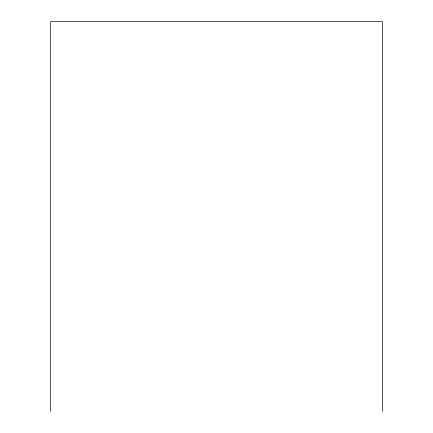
<?xml version="1.0" encoding="UTF-8"?>
<svg xmlns="http://www.w3.org/2000/svg" width="433" height="433" viewBox="0 0 433 433"><rect width="100%" height="100%" fill="white"/><g stroke="black" fill="none" stroke-linecap="round" stroke-linejoin="round"><path stroke-width="0.65" d="M382.469 411.35L382.469 21.65L50.531 21.65L50.531 411.35"/></g></svg>
